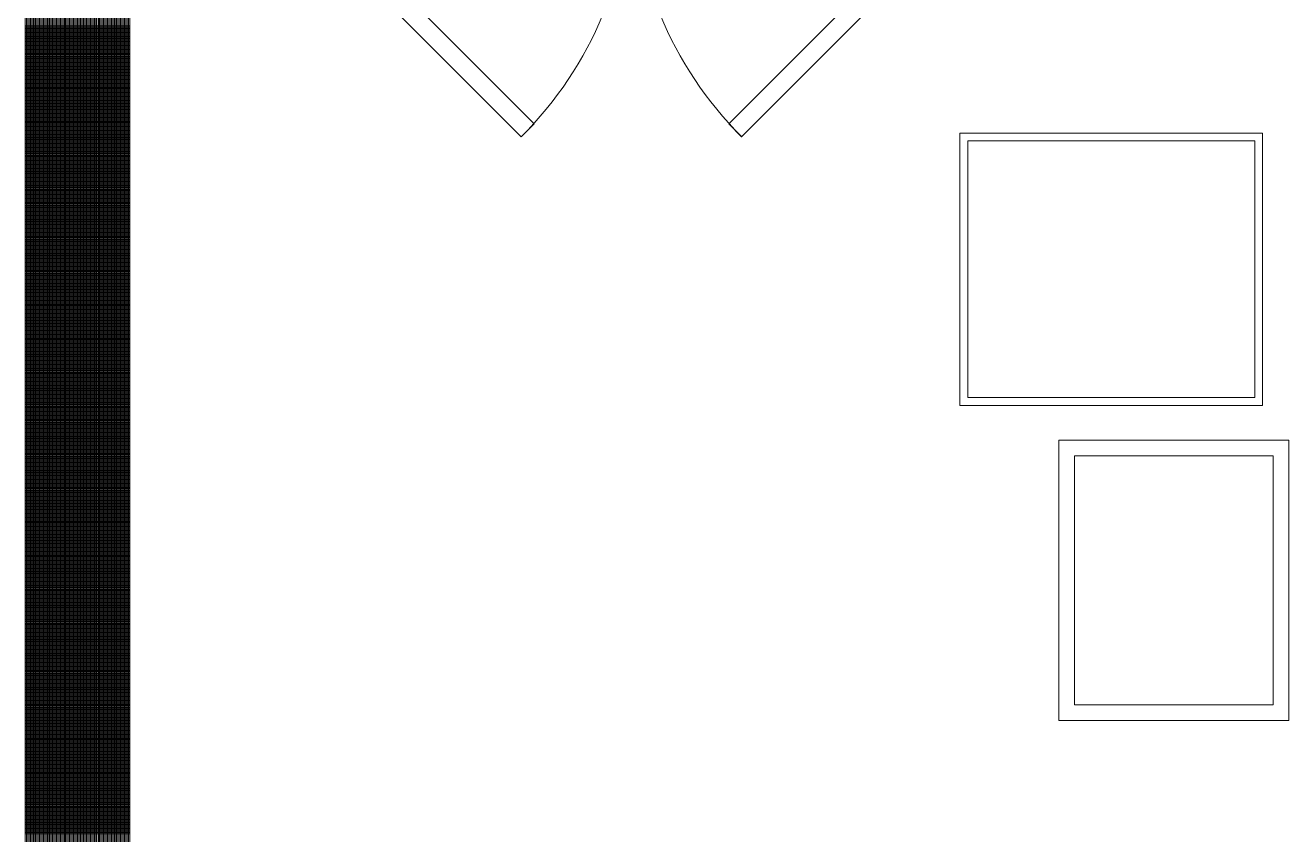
# Model space of a CAD drawing. Header units: inches. Extents: x -675 to 1187, y -924 to 1124.
# Drawn here: x -675.4 to -554.5, y 121.9 to 199.3 of the extents above; entities that cross this region are included whole.
import ezdxf

# ---------------------------------------------------------------- set-up
doc = ezdxf.new("R2010")
doc.units = ezdxf.units.IN
doc.header["$MEASUREMENT"] = 0
for name, color, linetype, lineweight in [('A-Door-E', 250, 'Continuous', 13), ('A-Furn-Chair', 250, 'Continuous', 13), ('Base_dwg', 8, 'Continuous', 9), ('core and shell', 50, 'Continuous', 9)]:
    doc.layers.add(name, color=color, linetype=linetype, lineweight=lineweight)

# ---------------------------------------------------------------- blocks, each defined once
blk = doc.blocks.new('Base_dwg__U431-728005-Level 1 Copy 1')
at = {"layer": 'A-Door-E', "flags": 128}
for points in [[(2, 5), (3.24, 3.76), (28.69, 29.22), (27.46, 30.46)], [(74, 5), (72.76, 3.76), (47.31, 29.22), (48.54, 30.46)], [(2, 0), (0, 0), (0, 5), (2, 5)], [(74, 0), (76, 0), (76, 5), (74, 5)]]:
    blk.add_lwpolyline(points, close=True, dxfattribs=at)
at = {"layer": 'A-Door-E', "color": 50, "lineweight": 9}
for centre, start, end in [((2, 5), 0, 45), ((74, 5), 135, 180)]:
    blk.add_arc(centre, 36, start, end, dxfattribs=at)
blk = doc.blocks.new('Base_dwg-531197-Level 1 Copy 1')
at = {"layer": 'A-Furn-Chair', "flags": 128}
for points in [[(414.83, 1086.92), (443.8, 1086.92), (443.8, 1112.96), (414.83, 1112.96)], [(415.58, 1087.67), (443.05, 1087.67), (443.05, 1112.21), (415.58, 1112.21)], [(446.3, 1083.59), (424.3, 1083.59), (424.3, 1056.79), (446.3, 1056.79)], [(425.8, 1058.29), (444.8, 1058.29), (444.8, 1082.09), (425.8, 1082.09)]]:
    blk.add_lwpolyline(points, close=True, dxfattribs=at)
at = {"layer": 'core and shell'}
for p, q in [((335.41, 359.9), (335.41, 1861.47)), ((335.41, 1123.21), (325.41, 1123.21)), ((335.41, 1123.08), (325.41, 1123.08)), ((335.41, 1122.96), (325.41, 1122.96)), ((335.41, 1122.83), (325.41, 1122.83)), ((335.41, 1122.71), (325.41, 1122.71)), ((335.41, 1122.58), (325.41, 1122.58)), ((335.41, 1122.46), (325.41, 1122.46)), ((335.41, 1122.33), (325.41, 1122.33)), ((335.41, 1122.21), (325.41, 1122.21)), ((335.41, 1122.08), (325.41, 1122.08)), ((335.41, 1121.96), (325.41, 1121.96)), ((335.41, 1121.83), (325.41, 1121.83)), ((335.41, 1121.71), (325.41, 1121.71)), ((335.41, 1121.58), (325.41, 1121.58)), ((335.41, 1121.46), (325.41, 1121.46)), ((335.41, 1121.33), (325.41, 1121.33)), ((335.41, 1121.21), (325.41, 1121.21)), ((335.41, 1121.08), (325.41, 1121.08)), ((335.41, 1120.96), (325.41, 1120.96)), ((335.41, 1120.83), (325.41, 1120.83)), ((335.41, 1120.71), (325.41, 1120.71)), ((335.41, 1120.58), (325.41, 1120.58)), ((335.41, 1120.46), (325.41, 1120.46)), ((335.41, 1120.33), (325.41, 1120.33)), ((335.41, 1120.21), (325.41, 1120.21)), ((335.41, 1120.08), (325.41, 1120.08)), ((335.41, 1119.96), (325.41, 1119.96)), ((335.41, 1119.83), (325.41, 1119.83)), ((335.41, 1119.71), (325.41, 1119.71)), ((335.41, 1119.58), (325.41, 1119.58)), ((335.41, 1119.46), (325.41, 1119.46)), ((335.41, 1119.33), (325.41, 1119.33)), ((335.41, 1119.21), (325.41, 1119.21)), ((335.41, 1119.08), (325.41, 1119.08)), ((335.41, 1118.96), (325.41, 1118.96)), ((335.41, 1118.83), (325.41, 1118.83)), ((335.41, 1118.71), (325.41, 1118.71)), ((335.41, 1118.58), (325.41, 1118.58)), ((335.41, 1118.46), (325.41, 1118.46)), ((335.41, 1118.33), (325.41, 1118.33)), ((335.41, 1118.21), (325.41, 1118.21)), ((335.41, 1118.08), (325.41, 1118.08)), ((335.41, 1117.96), (325.41, 1117.96)), ((335.41, 1117.83), (325.41, 1117.83)), ((335.41, 1117.71), (325.41, 1117.71)), ((335.41, 1117.58), (325.41, 1117.58)), ((335.41, 1117.46), (325.41, 1117.46)), ((335.41, 1117.33), (325.41, 1117.33)), ((335.41, 1117.21), (325.41, 1117.21)), ((335.41, 1117.08), (325.41, 1117.08)), ((335.41, 1116.96), (325.41, 1116.96)), ((335.41, 1116.83), (325.41, 1116.83)), ((335.41, 1116.71), (325.41, 1116.71)), ((335.41, 1116.58), (325.41, 1116.58)), ((335.41, 1116.46), (325.41, 1116.46)), ((335.41, 1116.33), (325.41, 1116.33)), ((335.41, 1116.21), (325.41, 1116.21)), ((335.41, 1116.08), (325.41, 1116.08)), ((335.41, 1115.96), (325.41, 1115.96)), ((335.41, 1115.83), (325.41, 1115.83)), ((335.41, 1115.71), (325.41, 1115.71)), ((335.41, 1115.58), (325.41, 1115.58)), ((335.41, 1115.46), (325.41, 1115.46)), ((335.41, 1115.33), (325.41, 1115.33)), ((335.41, 1115.21), (325.41, 1115.21)), ((335.41, 1115.08), (325.41, 1115.08)), ((335.41, 1114.96), (325.41, 1114.96)), ((335.41, 1114.83), (325.41, 1114.83)), ((335.41, 1114.71), (325.41, 1114.71)), ((335.41, 1114.58), (325.41, 1114.58)), ((335.41, 1114.46), (325.41, 1114.46)), ((335.41, 1114.33), (325.41, 1114.33)), ((335.41, 1114.21), (325.41, 1114.21)), ((335.41, 1114.08), (325.41, 1114.08)), ((335.41, 1113.96), (325.41, 1113.96)), ((335.41, 1113.83), (325.41, 1113.83)), ((335.41, 1113.71), (325.41, 1113.71)), ((335.41, 1113.58), (325.41, 1113.58)), ((335.41, 1113.46), (325.41, 1113.46)), ((335.41, 1113.33), (325.41, 1113.33)), ((335.41, 1113.21), (325.41, 1113.21)), ((335.41, 1113.08), (325.41, 1113.08)), ((335.41, 1112.96), (325.41, 1112.96)), ((335.41, 1112.83), (325.41, 1112.83)), ((335.41, 1112.71), (325.41, 1112.71)), ((335.41, 1112.58), (325.41, 1112.58)), ((335.41, 1112.46), (325.41, 1112.46)), ((335.41, 1112.33), (325.41, 1112.33)), ((335.41, 1112.21), (325.41, 1112.21)), ((335.41, 1112.08), (325.41, 1112.08)), ((335.41, 1111.96), (325.41, 1111.96)), ((335.41, 1111.83), (325.41, 1111.83)), ((335.41, 1111.71), (325.41, 1111.71)), ((335.41, 1111.58), (325.41, 1111.58)), ((335.41, 1111.46), (325.41, 1111.46)), ((335.41, 1111.33), (325.41, 1111.33)), ((335.41, 1111.21), (325.41, 1111.21)), ((335.41, 1111.08), (325.41, 1111.08)), ((335.41, 1110.96), (325.41, 1110.96)), ((335.41, 1110.83), (325.41, 1110.83)), ((335.41, 1110.71), (325.41, 1110.71)), ((335.41, 1110.58), (325.41, 1110.58)), ((335.41, 1110.46), (325.41, 1110.46)), ((335.41, 1110.33), (325.41, 1110.33)), ((335.41, 1110.21), (325.41, 1110.21)), ((335.41, 1110.08), (325.41, 1110.08)), ((335.41, 1109.96), (325.41, 1109.96)), ((335.41, 1109.83), (325.41, 1109.83)), ((335.41, 1109.71), (325.41, 1109.71)), ((335.41, 1109.58), (325.41, 1109.58)), ((335.41, 1109.46), (325.41, 1109.46)), ((335.41, 1109.33), (325.41, 1109.33)), ((335.41, 1109.21), (325.41, 1109.21)), ((335.41, 1109.08), (325.41, 1109.08)), ((335.41, 1108.96), (325.41, 1108.96)), ((335.41, 1108.83), (325.41, 1108.83)), ((335.41, 1108.71), (325.41, 1108.71)), ((335.41, 1108.58), (325.41, 1108.58)), ((335.41, 1108.46), (325.41, 1108.46)), ((335.41, 1108.33), (325.41, 1108.33)), ((335.41, 1108.21), (325.41, 1108.21)), ((335.41, 1108.08), (325.41, 1108.08)), ((335.41, 1107.96), (325.41, 1107.96)), ((335.41, 1107.83), (325.41, 1107.83)), ((335.41, 1107.71), (325.41, 1107.71)), ((335.41, 1107.58), (325.41, 1107.58)), ((335.41, 1107.46), (325.41, 1107.46)), ((335.41, 1107.33), (325.41, 1107.33)), ((335.41, 1107.21), (325.41, 1107.21)), ((335.41, 1107.08), (325.41, 1107.08)), ((335.41, 1106.96), (325.41, 1106.96)), ((335.41, 1106.83), (325.41, 1106.83)), ((335.41, 1106.71), (325.41, 1106.71)), ((335.41, 1106.58), (325.41, 1106.58)), ((335.41, 1106.46), (325.41, 1106.46)), ((335.41, 1106.33), (325.41, 1106.33)), ((335.41, 1106.21), (325.41, 1106.21)), ((335.41, 1106.08), (325.41, 1106.08)), ((335.41, 1105.96), (325.41, 1105.96)), ((335.41, 1105.83), (325.41, 1105.83)), ((335.41, 1105.71), (325.41, 1105.71)), ((335.41, 1105.58), (325.41, 1105.58)), ((335.41, 1105.46), (325.41, 1105.46)), ((335.41, 1105.33), (325.41, 1105.33)), ((335.41, 1105.21), (325.41, 1105.21)), ((335.41, 1105.08), (325.41, 1105.08)), ((335.41, 1104.96), (325.41, 1104.96)), ((335.41, 1104.83), (325.41, 1104.83)), ((335.41, 1104.71), (325.41, 1104.71)), ((335.41, 1104.58), (325.41, 1104.58)), ((335.41, 1104.46), (325.41, 1104.46)), ((335.41, 1104.33), (325.41, 1104.33)), ((335.41, 1104.21), (325.41, 1104.21)), ((335.41, 1104.08), (325.41, 1104.08)), ((335.41, 1103.96), (325.41, 1103.96)), ((335.41, 1103.83), (325.41, 1103.83)), ((335.41, 1103.71), (325.41, 1103.71)), ((335.41, 1103.58), (325.41, 1103.58)), ((335.41, 1103.46), (325.41, 1103.46)), ((335.41, 1103.33), (325.41, 1103.33)), ((335.41, 1103.21), (325.41, 1103.21)), ((335.41, 1103.08), (325.41, 1103.08)), ((335.41, 1102.96), (325.41, 1102.96)), ((335.41, 1102.83), (325.41, 1102.83)), ((335.41, 1102.71), (325.41, 1102.71)), ((335.41, 1102.58), (325.41, 1102.58)), ((335.41, 1102.46), (325.41, 1102.46)), ((335.41, 1102.33), (325.41, 1102.33)), ((335.41, 1102.21), (325.41, 1102.21)), ((335.41, 1102.08), (325.41, 1102.08)), ((335.41, 1101.96), (325.41, 1101.96)), ((335.41, 1101.83), (325.41, 1101.83)), ((335.41, 1101.71), (325.41, 1101.71)), ((335.41, 1101.58), (325.41, 1101.58)), ((335.41, 1101.46), (325.41, 1101.46)), ((335.41, 1101.33), (325.41, 1101.33)), ((335.41, 1101.21), (325.41, 1101.21)), ((335.41, 1101.08), (325.41, 1101.08)), ((335.41, 1100.96), (325.41, 1100.96)), ((335.41, 1100.83), (325.41, 1100.83)), ((335.41, 1100.71), (325.41, 1100.71)), ((335.41, 1100.58), (325.41, 1100.58)), ((335.41, 1100.46), (325.41, 1100.46)), ((335.41, 1100.33), (325.41, 1100.33)), ((335.41, 1100.21), (325.41, 1100.21)), ((335.41, 1100.08), (325.41, 1100.08)), ((335.41, 1099.96), (325.41, 1099.96)), ((335.41, 1099.83), (325.41, 1099.83)), ((335.41, 1099.71), (325.41, 1099.71)), ((335.41, 1099.58), (325.41, 1099.58)), ((335.41, 1099.46), (325.41, 1099.46)), ((335.41, 1099.33), (325.41, 1099.33)), ((335.41, 1099.21), (325.41, 1099.21)), ((335.41, 1099.08), (325.41, 1099.08)), ((335.41, 1098.96), (325.41, 1098.96)), ((335.41, 1098.83), (325.41, 1098.83)), ((335.41, 1098.71), (325.41, 1098.71)), ((335.41, 1098.58), (325.41, 1098.58)), ((335.41, 1098.46), (325.41, 1098.46)), ((335.41, 1098.33), (325.41, 1098.33)), ((335.41, 1098.21), (325.41, 1098.21)), ((335.41, 1098.08), (325.41, 1098.08)), ((335.41, 1097.96), (325.41, 1097.96)), ((335.41, 1097.83), (325.41, 1097.83)), ((335.41, 1097.71), (325.41, 1097.71)), ((335.41, 1097.58), (325.41, 1097.58)), ((335.41, 1097.46), (325.41, 1097.46)), ((335.41, 1097.33), (325.41, 1097.33)), ((335.41, 1097.21), (325.41, 1097.21)), ((335.41, 1097.08), (325.41, 1097.08)), ((335.41, 1096.96), (325.41, 1096.96)), ((335.41, 1096.83), (325.41, 1096.83)), ((335.41, 1096.71), (325.41, 1096.71)), ((335.41, 1096.58), (325.41, 1096.58)), ((335.41, 1096.46), (325.41, 1096.46)), ((335.41, 1096.33), (325.41, 1096.33)), ((335.41, 1096.21), (325.41, 1096.21)), ((335.41, 1096.08), (325.41, 1096.08)), ((335.41, 1095.96), (325.41, 1095.96)), ((335.41, 1095.83), (325.41, 1095.83)), ((335.41, 1095.71), (325.41, 1095.71)), ((335.41, 1095.58), (325.41, 1095.58)), ((335.41, 1095.46), (325.41, 1095.46)), ((335.41, 1095.33), (325.41, 1095.33)), ((335.41, 1095.21), (325.41, 1095.21)), ((335.41, 1095.08), (325.41, 1095.08)), ((335.41, 1094.96), (325.41, 1094.96)), ((335.41, 1094.83), (325.41, 1094.83)), ((335.41, 1094.71), (325.41, 1094.71)), ((335.41, 1094.58), (325.41, 1094.58)), ((335.41, 1094.46), (325.41, 1094.46)), ((335.41, 1094.33), (325.41, 1094.33)), ((335.41, 1094.21), (325.41, 1094.21)), ((335.41, 1094.08), (325.41, 1094.08)), ((335.41, 1093.96), (325.41, 1093.96)), ((335.41, 1093.83), (325.41, 1093.83)), ((335.41, 1093.71), (325.41, 1093.71)), ((335.41, 1093.58), (325.41, 1093.58)), ((335.41, 1093.46), (325.41, 1093.46)), ((335.41, 1093.33), (325.41, 1093.33)), ((335.41, 1093.21), (325.41, 1093.21)), ((335.41, 1093.08), (325.41, 1093.08)), ((335.41, 1092.96), (325.41, 1092.96)), ((335.41, 1092.83), (325.41, 1092.83)), ((335.41, 1092.71), (325.41, 1092.71)), ((335.41, 1092.58), (325.41, 1092.58)), ((335.41, 1092.46), (325.41, 1092.46)), ((335.41, 1092.33), (325.41, 1092.33)), ((335.41, 1092.21), (325.41, 1092.21)), ((335.41, 1092.08), (325.41, 1092.08)), ((335.41, 1091.96), (325.41, 1091.96)), ((335.41, 1091.83), (325.41, 1091.83)), ((335.41, 1091.71), (325.41, 1091.71)), ((335.41, 1091.58), (325.41, 1091.58)), ((335.41, 1091.46), (325.41, 1091.46)), ((335.41, 1091.33), (325.41, 1091.33)), ((335.41, 1091.21), (325.41, 1091.21)), ((335.41, 1091.08), (325.41, 1091.08)), ((335.41, 1090.96), (325.41, 1090.96)), ((335.41, 1090.83), (325.41, 1090.83)), ((335.41, 1090.71), (325.41, 1090.71)), ((335.41, 1090.58), (325.41, 1090.58)), ((335.41, 1090.46), (325.41, 1090.46)), ((335.41, 1090.33), (325.41, 1090.33)), ((335.41, 1090.21), (325.41, 1090.21)), ((335.41, 1090.08), (325.41, 1090.08)), ((335.41, 1089.96), (325.41, 1089.96)), ((335.41, 1089.83), (325.41, 1089.83)), ((335.41, 1089.71), (325.41, 1089.71)), ((335.41, 1089.58), (325.41, 1089.58)), ((335.41, 1089.46), (325.41, 1089.46)), ((335.41, 1089.33), (325.41, 1089.33)), ((335.41, 1089.21), (325.41, 1089.21)), ((335.41, 1089.08), (325.41, 1089.08)), ((335.41, 1088.96), (325.41, 1088.96)), ((335.41, 1088.83), (325.41, 1088.83)), ((335.41, 1088.71), (325.41, 1088.71)), ((335.41, 1088.58), (325.41, 1088.58)), ((335.41, 1088.46), (325.41, 1088.46)), ((335.41, 1088.33), (325.41, 1088.33)), ((335.41, 1088.21), (325.41, 1088.21)), ((335.41, 1088.08), (325.41, 1088.08)), ((335.41, 1087.96), (325.41, 1087.96)), ((335.41, 1087.83), (325.41, 1087.83)), ((335.41, 1087.71), (325.41, 1087.71)), ((335.41, 1087.58), (325.41, 1087.58)), ((335.41, 1087.46), (325.41, 1087.46)), ((335.41, 1087.33), (325.41, 1087.33)), ((335.41, 1087.21), (325.41, 1087.21)), ((335.41, 1087.08), (325.41, 1087.08)), ((335.41, 1086.96), (325.41, 1086.96)), ((335.41, 1086.83), (325.41, 1086.83)), ((335.41, 1086.71), (325.41, 1086.71)), ((335.41, 1086.58), (325.41, 1086.58)), ((335.41, 1086.46), (325.41, 1086.46)), ((335.41, 1086.33), (325.41, 1086.33)), ((335.41, 1086.21), (325.41, 1086.21)), ((335.41, 1086.08), (325.41, 1086.08)), ((335.41, 1085.96), (325.41, 1085.96)), ((335.41, 1085.83), (325.41, 1085.83)), ((335.41, 1085.71), (325.41, 1085.71)), ((335.41, 1085.58), (325.41, 1085.58)), ((335.41, 1085.46), (325.41, 1085.46)), ((335.41, 1085.33), (325.41, 1085.33)), ((335.41, 1085.21), (325.41, 1085.21)), ((335.41, 1085.08), (325.41, 1085.08)), ((335.41, 1084.96), (325.41, 1084.96)), ((335.41, 1084.83), (325.41, 1084.83)), ((335.41, 1084.71), (325.41, 1084.71)), ((335.41, 1084.58), (325.41, 1084.58)), ((335.41, 1084.46), (325.41, 1084.46)), ((335.41, 1084.33), (325.41, 1084.33)), ((335.41, 1084.21), (325.41, 1084.21)), ((335.41, 1084.08), (325.41, 1084.08)), ((335.41, 1083.96), (325.41, 1083.96)), ((335.41, 1083.83), (325.41, 1083.83)), ((335.41, 1083.71), (325.41, 1083.71)), ((335.41, 1083.58), (325.41, 1083.58)), ((335.41, 1083.46), (325.41, 1083.46)), ((335.41, 1083.33), (325.41, 1083.33)), ((335.41, 1083.21), (325.41, 1083.21)), ((335.41, 1083.08), (325.41, 1083.08)), ((335.41, 1082.96), (325.41, 1082.96)), ((335.41, 1082.83), (325.41, 1082.83)), ((335.41, 1082.71), (325.41, 1082.71)), ((335.41, 1082.58), (325.41, 1082.58)), ((335.41, 1082.46), (325.41, 1082.46)), ((335.41, 1082.33), (325.41, 1082.33)), ((335.41, 1082.21), (325.41, 1082.21)), ((335.41, 1082.08), (325.41, 1082.08)), ((335.41, 1081.96), (325.41, 1081.96)), ((335.41, 1081.83), (325.41, 1081.83)), ((335.41, 1081.71), (325.41, 1081.71)), ((335.41, 1081.58), (325.41, 1081.58)), ((335.41, 1081.46), (325.41, 1081.46)), ((335.41, 1081.33), (325.41, 1081.33)), ((335.41, 1081.21), (325.41, 1081.21)), ((335.41, 1081.08), (325.41, 1081.08)), ((335.41, 1080.96), (325.41, 1080.96)), ((335.41, 1080.83), (325.41, 1080.83)), ((335.41, 1080.71), (325.41, 1080.71)), ((335.41, 1080.58), (325.41, 1080.58)), ((335.41, 1080.46), (325.41, 1080.46)), ((335.41, 1080.33), (325.41, 1080.33)), ((335.41, 1080.21), (325.41, 1080.21)), ((335.41, 1080.08), (325.41, 1080.08)), ((335.41, 1079.96), (325.41, 1079.96)), ((335.41, 1079.83), (325.41, 1079.83)), ((335.41, 1079.71), (325.41, 1079.71)), ((335.41, 1079.58), (325.41, 1079.58)), ((335.41, 1079.46), (325.41, 1079.46)), ((335.41, 1079.33), (325.41, 1079.33)), ((335.41, 1079.21), (325.41, 1079.21)), ((335.41, 1079.08), (325.41, 1079.08)), ((335.41, 1078.96), (325.41, 1078.96)), ((335.41, 1078.83), (325.41, 1078.83)), ((335.41, 1078.71), (325.41, 1078.71)), ((335.41, 1078.58), (325.41, 1078.58)), ((335.41, 1078.46), (325.41, 1078.46)), ((335.41, 1078.33), (325.41, 1078.33)), ((335.41, 1078.21), (325.41, 1078.21)), ((335.41, 1078.08), (325.41, 1078.08)), ((335.41, 1077.96), (325.41, 1077.96)), ((335.41, 1077.83), (325.41, 1077.83)), ((335.41, 1077.71), (325.41, 1077.71)), ((335.41, 1077.58), (325.41, 1077.58)), ((335.41, 1077.46), (325.41, 1077.46)), ((335.41, 1077.33), (325.41, 1077.33)), ((335.41, 1077.21), (325.41, 1077.21)), ((335.41, 1077.08), (325.41, 1077.08)), ((335.41, 1076.96), (325.41, 1076.96)), ((335.41, 1076.83), (325.41, 1076.83)), ((335.41, 1076.71), (325.41, 1076.71)), ((335.41, 1076.58), (325.41, 1076.58)), ((335.41, 1076.46), (325.41, 1076.46)), ((335.41, 1076.33), (325.41, 1076.33)), ((335.41, 1076.21), (325.41, 1076.21)), ((335.41, 1076.08), (325.41, 1076.08)), ((335.41, 1075.96), (325.41, 1075.96)), ((335.41, 1075.83), (325.41, 1075.83)), ((335.41, 1075.71), (325.41, 1075.71)), ((335.41, 1075.58), (325.41, 1075.58)), ((335.41, 1075.46), (325.41, 1075.46)), ((335.41, 1075.33), (325.41, 1075.33)), ((335.41, 1075.21), (325.41, 1075.21)), ((335.41, 1075.08), (325.41, 1075.08)), ((335.41, 1074.96), (325.41, 1074.96)), ((335.41, 1074.83), (325.41, 1074.83)), ((335.41, 1074.71), (325.41, 1074.71)), ((335.41, 1074.58), (325.41, 1074.58)), ((335.41, 1074.46), (325.41, 1074.46)), ((335.41, 1074.33), (325.41, 1074.33)), ((335.41, 1074.21), (325.41, 1074.21)), ((335.41, 1074.08), (325.41, 1074.08)), ((335.41, 1073.96), (325.41, 1073.96)), ((335.41, 1073.83), (325.41, 1073.83)), ((335.41, 1073.71), (325.41, 1073.71)), ((335.41, 1073.58), (325.41, 1073.58)), ((335.41, 1073.46), (325.41, 1073.46)), ((335.41, 1073.33), (325.41, 1073.33)), ((335.41, 1073.21), (325.41, 1073.21)), ((335.41, 1073.08), (325.41, 1073.08)), ((335.41, 1072.96), (325.41, 1072.96)), ((335.41, 1072.83), (325.41, 1072.83)), ((335.41, 1072.71), (325.41, 1072.71)), ((335.41, 1072.58), (325.41, 1072.58)), ((335.41, 1072.46), (325.41, 1072.46)), ((335.41, 1072.33), (325.41, 1072.33)), ((335.41, 1072.21), (325.41, 1072.21)), ((335.41, 1072.08), (325.41, 1072.08)), ((335.41, 1071.96), (325.41, 1071.96)), ((335.41, 1071.83), (325.41, 1071.83)), ((335.41, 1071.71), (325.41, 1071.71)), ((335.41, 1071.58), (325.41, 1071.58)), ((335.41, 1071.46), (325.41, 1071.46)), ((335.41, 1071.33), (325.41, 1071.33)), ((335.41, 1071.21), (325.41, 1071.21)), ((335.41, 1071.08), (325.41, 1071.08)), ((335.41, 1070.96), (325.41, 1070.96)), ((335.41, 1070.83), (325.41, 1070.83)), ((335.41, 1070.71), (325.41, 1070.71)), ((335.41, 1070.58), (325.41, 1070.58)), ((335.41, 1070.46), (325.41, 1070.46)), ((335.41, 1070.33), (325.41, 1070.33)), ((335.41, 1070.21), (325.41, 1070.21)), ((335.41, 1070.08), (325.41, 1070.08)), ((335.41, 1069.96), (325.41, 1069.96)), ((335.41, 1069.83), (325.41, 1069.83)), ((335.41, 1069.71), (325.41, 1069.71)), ((335.41, 1069.58), (325.41, 1069.58)), ((335.41, 1069.46), (325.41, 1069.46)), ((335.41, 1069.33), (325.41, 1069.33)), ((335.41, 1069.21), (325.41, 1069.21)), ((335.41, 1069.08), (325.41, 1069.08)), ((335.41, 1068.96), (325.41, 1068.96)), ((335.41, 1068.83), (325.41, 1068.83)), ((335.41, 1068.71), (325.41, 1068.71)), ((335.41, 1068.58), (325.41, 1068.58)), ((335.41, 1068.46), (325.41, 1068.46)), ((335.41, 1068.33), (325.41, 1068.33)), ((335.41, 1068.21), (325.41, 1068.21)), ((335.41, 1068.08), (325.41, 1068.08)), ((335.41, 1067.96), (325.41, 1067.96)), ((335.41, 1067.83), (325.41, 1067.83)), ((335.41, 1067.71), (325.41, 1067.71)), ((335.41, 1067.58), (325.41, 1067.58)), ((335.41, 1067.46), (325.41, 1067.46)), ((335.41, 1067.33), (325.41, 1067.33)), ((335.41, 1067.21), (325.41, 1067.21)), ((335.41, 1067.08), (325.41, 1067.08)), ((335.41, 1066.96), (325.41, 1066.96)), ((335.41, 1066.83), (325.41, 1066.83)), ((335.41, 1066.71), (325.41, 1066.71)), ((335.41, 1066.58), (325.41, 1066.58)), ((335.41, 1066.46), (325.41, 1066.46)), ((335.41, 1066.33), (325.41, 1066.33)), ((335.41, 1066.21), (325.41, 1066.21)), ((335.41, 1066.08), (325.41, 1066.08)), ((335.41, 1065.96), (325.41, 1065.96)), ((335.41, 1065.83), (325.41, 1065.83)), ((335.41, 1065.71), (325.41, 1065.71)), ((335.41, 1065.58), (325.41, 1065.58)), ((335.41, 1065.46), (325.41, 1065.46)), ((335.41, 1065.33), (325.41, 1065.33)), ((335.41, 1065.21), (325.41, 1065.21)), ((335.41, 1065.08), (325.41, 1065.08)), ((335.41, 1064.96), (325.41, 1064.96)), ((335.41, 1064.83), (325.41, 1064.83)), ((335.41, 1064.71), (325.41, 1064.71)), ((335.41, 1064.58), (325.41, 1064.58)), ((335.41, 1064.46), (325.41, 1064.46)), ((335.41, 1064.33), (325.41, 1064.33)), ((335.41, 1064.21), (325.41, 1064.21)), ((335.41, 1064.08), (325.41, 1064.08)), ((335.41, 1063.96), (325.41, 1063.96)), ((335.41, 1063.83), (325.41, 1063.83)), ((335.41, 1063.71), (325.41, 1063.71)), ((335.41, 1063.58), (325.41, 1063.58)), ((335.41, 1063.46), (325.41, 1063.46)), ((335.41, 1063.33), (325.41, 1063.33)), ((335.41, 1063.21), (325.41, 1063.21)), ((335.41, 1063.08), (325.41, 1063.08)), ((335.41, 1062.96), (325.41, 1062.96)), ((335.41, 1062.83), (325.41, 1062.83)), ((335.41, 1062.71), (325.41, 1062.71)), ((335.41, 1062.58), (325.41, 1062.58)), ((335.41, 1062.46), (325.41, 1062.46)), ((335.41, 1062.33), (325.41, 1062.33)), ((335.41, 1062.21), (325.41, 1062.21)), ((335.41, 1062.08), (325.41, 1062.08)), ((335.41, 1061.96), (325.41, 1061.96)), ((335.41, 1061.83), (325.41, 1061.83)), ((335.41, 1061.71), (325.41, 1061.71)), ((335.41, 1061.58), (325.41, 1061.58)), ((335.41, 1061.46), (325.41, 1061.46)), ((335.41, 1061.33), (325.41, 1061.33)), ((335.41, 1061.21), (325.41, 1061.21)), ((335.41, 1061.08), (325.41, 1061.08)), ((335.41, 1060.96), (325.41, 1060.96)), ((335.41, 1060.83), (325.41, 1060.83)), ((335.41, 1060.71), (325.41, 1060.71)), ((335.41, 1060.58), (325.41, 1060.58)), ((335.41, 1060.46), (325.41, 1060.46)), ((335.41, 1060.33), (325.41, 1060.33)), ((335.41, 1060.21), (325.41, 1060.21)), ((335.41, 1060.08), (325.41, 1060.08)), ((335.41, 1059.96), (325.41, 1059.96)), ((335.41, 1059.83), (325.41, 1059.83)), ((335.41, 1059.71), (325.41, 1059.71)), ((335.41, 1059.58), (325.41, 1059.58)), ((335.41, 1059.46), (325.41, 1059.46)), ((335.41, 1059.33), (325.41, 1059.33)), ((335.41, 1059.21), (325.41, 1059.21)), ((335.41, 1059.08), (325.41, 1059.08)), ((335.41, 1058.96), (325.41, 1058.96)), ((335.41, 1058.83), (325.41, 1058.83)), ((335.41, 1058.71), (325.41, 1058.71)), ((335.41, 1058.58), (325.41, 1058.58)), ((335.41, 1058.46), (325.41, 1058.46)), ((335.41, 1058.33), (325.41, 1058.33)), ((335.41, 1058.21), (325.41, 1058.21)), ((335.41, 1058.08), (325.41, 1058.08)), ((335.41, 1057.96), (325.41, 1057.96)), ((335.41, 1057.83), (325.41, 1057.83)), ((335.41, 1057.71), (325.41, 1057.71)), ((335.41, 1057.58), (325.41, 1057.58)), ((335.41, 1057.46), (325.41, 1057.46)), ((335.41, 1057.33), (325.41, 1057.33)), ((335.41, 1057.21), (325.41, 1057.21)), ((335.41, 1057.08), (325.41, 1057.08)), ((335.41, 1056.96), (325.41, 1056.96)), ((335.41, 1056.83), (325.41, 1056.83)), ((335.41, 1056.71), (325.41, 1056.71)), ((335.41, 1056.58), (325.41, 1056.58)), ((335.41, 1056.46), (325.41, 1056.46)), ((335.41, 1056.33), (325.41, 1056.33)), ((335.41, 1056.21), (325.41, 1056.21)), ((335.41, 1056.08), (325.41, 1056.08)), ((335.41, 1055.96), (325.41, 1055.96)), ((335.41, 1055.83), (325.41, 1055.83)), ((335.41, 1055.71), (325.41, 1055.71)), ((335.41, 1055.58), (325.41, 1055.58)), ((335.41, 1055.46), (325.41, 1055.46)), ((335.41, 1055.33), (325.41, 1055.33)), ((335.41, 1055.21), (325.41, 1055.21)), ((335.41, 1055.08), (325.41, 1055.08)), ((335.41, 1054.96), (325.41, 1054.96)), ((335.41, 1054.83), (325.41, 1054.83)), ((335.41, 1054.71), (325.41, 1054.71)), ((335.41, 1054.58), (325.41, 1054.58)), ((335.41, 1054.46), (325.41, 1054.46)), ((335.41, 1054.33), (325.41, 1054.33)), ((335.41, 1054.21), (325.41, 1054.21)), ((335.41, 1054.08), (325.41, 1054.08)), ((335.41, 1053.96), (325.41, 1053.96)), ((335.41, 1053.83), (325.41, 1053.83)), ((335.41, 1053.71), (325.41, 1053.71)), ((335.41, 1053.58), (325.41, 1053.58)), ((335.41, 1053.46), (325.41, 1053.46)), ((335.41, 1053.33), (325.41, 1053.33)), ((335.41, 1053.21), (325.41, 1053.21)), ((335.41, 1053.08), (325.41, 1053.08)), ((335.41, 1052.96), (325.41, 1052.96)), ((335.41, 1052.83), (325.41, 1052.83)), ((335.41, 1052.71), (325.41, 1052.71)), ((335.41, 1052.58), (325.41, 1052.58)), ((335.41, 1052.46), (325.41, 1052.46)), ((335.41, 1052.33), (325.41, 1052.33)), ((335.41, 1052.21), (325.41, 1052.21)), ((335.41, 1052.08), (325.41, 1052.08)), ((335.41, 1051.96), (325.41, 1051.96)), ((335.41, 1051.83), (325.41, 1051.83)), ((335.41, 1051.71), (325.41, 1051.71)), ((335.41, 1051.58), (325.41, 1051.58)), ((335.41, 1051.46), (325.41, 1051.46)), ((335.41, 1051.33), (325.41, 1051.33)), ((335.41, 1051.21), (325.41, 1051.21)), ((335.41, 1051.08), (325.41, 1051.08)), ((335.41, 1050.96), (325.41, 1050.96)), ((335.41, 1050.83), (325.41, 1050.83)), ((335.41, 1050.71), (325.41, 1050.71)), ((335.41, 1050.58), (325.41, 1050.58)), ((335.41, 1050.46), (325.41, 1050.46)), ((335.41, 1050.33), (325.41, 1050.33)), ((335.41, 1050.21), (325.41, 1050.21)), ((335.41, 1050.08), (325.41, 1050.08)), ((335.41, 1049.96), (325.41, 1049.96)), ((335.41, 1049.83), (325.41, 1049.83)), ((335.41, 1049.71), (325.41, 1049.71)), ((335.41, 1049.58), (325.41, 1049.58)), ((335.41, 1049.46), (325.41, 1049.46)), ((335.41, 1049.33), (325.41, 1049.33)), ((335.41, 1049.21), (325.41, 1049.21)), ((335.41, 1049.08), (325.41, 1049.08)), ((335.41, 1048.96), (325.41, 1048.96)), ((335.41, 1048.83), (325.41, 1048.83)), ((335.41, 1048.71), (325.41, 1048.71)), ((335.41, 1048.58), (325.41, 1048.58)), ((335.41, 1048.46), (325.41, 1048.46)), ((335.41, 1048.33), (325.41, 1048.33)), ((335.41, 1048.21), (325.41, 1048.21)), ((335.41, 1048.08), (325.41, 1048.08)), ((335.41, 1047.96), (325.41, 1047.96)), ((335.41, 1047.83), (325.41, 1047.83)), ((335.41, 1047.71), (325.41, 1047.71)), ((335.41, 1047.58), (325.41, 1047.58)), ((335.41, 1047.46), (325.41, 1047.46)), ((335.41, 1047.33), (325.41, 1047.33)), ((335.41, 1047.21), (325.41, 1047.21)), ((335.41, 1047.08), (325.41, 1047.08)), ((335.41, 1046.96), (325.41, 1046.96)), ((335.41, 1046.83), (325.41, 1046.83)), ((335.41, 1046.71), (325.41, 1046.71)), ((335.41, 1046.58), (325.41, 1046.58)), ((335.41, 1046.46), (325.41, 1046.46)), ((335.41, 1046.33), (325.41, 1046.33)), ((335.41, 1046.21), (325.41, 1046.21)), ((335.41, 1046.08), (325.41, 1046.08)), ((335.41, 1045.96), (325.41, 1045.96))]:
    blk.add_line(p, q, dxfattribs=at)
at = {"layer": 'core and shell', "flags": 128}
for points in [[(334.9, 326.85), (334.9, 359.9), (334.9, 1861.47), (334.9, 1894.45), (347.07, 1894.45)], [(335.02, 326.65), (335.02, 359.9), (335.02, 1861.47), (335.02, 1894.66)], [(335.15, 326.45), (335.15, 359.9), (335.15, 1861.47), (335.15, 1894.86)], [(335.27, 326.25), (335.27, 359.9), (335.27, 1861.47), (335.27, 1895.06)], [(335.4, 326.05), (335.4, 359.9), (335.4, 1861.47), (335.4, 1895.26)], [(334.15, 328.11), (334.15, 359.89), (334.15, 1861.48), (334.15, 1893.2)], [(334.27, 327.89), (334.27, 359.89), (334.27, 1861.48), (334.27, 1893.41)], [(334.4, 327.68), (334.4, 359.89), (334.4, 1861.48), (334.4, 1893.63)], [(334.52, 327.47), (334.52, 359.89), (334.52, 1861.48), (334.52, 1893.83), (346.58, 1893.83)], [(334.65, 327.26), (334.65, 359.9), (334.65, 1861.48), (334.65, 1894.04)], [(334.77, 327.06), (334.77, 359.9), (334.77, 1861.48), (334.77, 1894.25)], [(345.31, 329.21), (333.52, 329.21), (333.52, 359.89), (333.52, 1861.48), (333.52, 1892.1)], [(333.65, 328.98), (333.65, 359.89), (333.65, 1861.48), (333.65, 1892.33), (345.47, 1892.33)], [(333.77, 328.76), (333.77, 359.89), (333.77, 1861.48), (333.77, 1892.55)], [(333.9, 328.54), (333.9, 359.89), (333.9, 1861.48), (333.9, 1892.77)], [(334.02, 328.32), (334.02, 359.89), (334.02, 1861.48), (334.02, 1892.98)], [(332.77, 330.59), (332.77, 359.89), (332.77, 1861.49), (332.77, 1890.71)], [(332.9, 330.35), (332.9, 359.89), (332.9, 1861.49), (332.9, 1890.95), (344.53, 1890.95)], [(333.02, 330.12), (333.02, 359.89), (333.02, 1861.49), (333.02, 1891.19)], [(333.15, 329.89), (333.15, 359.89), (333.15, 1861.48), (333.15, 1891.42)], [(333.27, 329.66), (333.27, 359.89), (333.27, 1861.48), (333.27, 1891.65)], [(333.4, 329.43), (333.4, 359.89), (333.4, 1861.48), (333.4, 1891.88)], [(332.27, 331.56), (332.27, 359.88), (332.27, 1861.49), (332.27, 1889.74)], [(332.4, 331.31), (332.4, 359.88), (332.4, 1861.49), (332.4, 1889.99)], [(332.52, 331.07), (332.52, 359.89), (332.52, 1861.49), (332.52, 1890.23)], [(344.21, 330.83), (332.65, 330.83), (332.65, 359.89), (332.65, 1861.49), (332.65, 1890.48)], [(342.97, 332.83), (331.65, 332.83), (331.65, 359.88), (331.65, 1861.49), (331.65, 1888.46)], [(343.12, 332.58), (331.77, 332.58), (331.77, 359.88), (331.77, 1861.49), (331.77, 1888.73)], [(331.9, 332.32), (331.9, 359.88), (331.9, 1861.49), (331.9, 1888.98)], [(332.02, 332.06), (332.02, 359.88), (332.02, 1861.49), (332.02, 1889.24)], [(332.15, 331.81), (332.15, 359.88), (332.15, 1861.49), (332.15, 1889.49)], [(331.02, 334.19), (331.02, 359.88), (331.02, 1861.5), (331.02, 1887.11)], [(331.15, 333.91), (331.15, 359.88), (331.15, 1861.5), (331.15, 1887.39)], [(331.27, 333.64), (331.27, 359.88), (331.27, 1861.49), (331.27, 1887.66)], [(331.4, 333.37), (331.4, 359.88), (331.4, 1861.49), (331.4, 1887.93)], [(331.52, 333.1), (331.52, 359.88), (331.52, 1861.49), (331.52, 1888.2), (342.81, 1888.2)], [(341.58, 335.33), (330.52, 335.33), (330.52, 359.88), (330.52, 1861.5), (330.52, 1885.96)], [(330.65, 335.04), (330.65, 359.88), (330.65, 1861.5), (330.65, 1886.26)], [(330.77, 334.76), (330.77, 359.88), (330.77, 1861.5), (330.77, 1886.55)], [(330.9, 334.47), (330.9, 359.88), (330.9, 1861.5), (330.9, 1886.83), (342.03, 1886.83)], [(330.02, 336.55), (330.02, 359.87), (330.02, 1861.5), (330.02, 1884.75)], [(330.15, 336.24), (330.15, 359.87), (330.15, 1861.5), (330.15, 1885.06)], [(330.27, 335.93), (330.27, 359.87), (330.27, 1861.5), (330.27, 1885.37)], [(330.4, 335.63), (330.4, 359.88), (330.4, 1861.5), (330.4, 1885.67)], [(340.35, 337.83), (329.52, 337.83), (329.52, 359.87), (329.52, 1861.5), (329.52, 1883.47)], [(329.65, 337.5), (329.65, 359.87), (329.65, 1861.5), (329.65, 1883.79)], [(329.77, 337.18), (329.77, 359.87), (329.77, 1861.5), (329.77, 1884.12)], [(329.9, 336.86), (329.9, 359.87), (329.9, 1861.5), (329.9, 1884.44)], [(329.15, 338.86), (329.15, 359.87), (329.15, 1861.51), (329.15, 1882.44)], [(329.27, 338.51), (329.27, 359.87), (329.27, 1861.51), (329.27, 1882.79)], [(329.4, 338.17), (329.4, 359.87), (329.4, 1861.51), (329.4, 1883.13)], [(328.77, 339.94), (328.77, 359.87), (328.77, 1861.51), (328.77, 1881.36)], [(328.9, 339.57), (328.9, 359.87), (328.9, 1861.51), (328.9, 1881.73)], [(339.74, 339.21), (329.02, 339.21), (329.02, 359.87), (329.02, 1861.51), (329.02, 1882.09)], [(338.98, 341.08), (328.4, 341.08), (328.4, 359.87), (328.4, 1861.51), (328.4, 1880.21), (338.98, 1880.21)], [(328.52, 340.69), (328.52, 359.87), (328.52, 1861.51), (328.52, 1880.6)], [(328.65, 340.31), (328.65, 359.87), (328.65, 1861.51), (328.65, 1880.99)], [(328.02, 342.31), (328.02, 359.86), (328.02, 1861.51), (328.02, 1878.98)], [(328.15, 341.89), (328.15, 359.86), (328.15, 1861.51), (328.15, 1879.4)], [(328.27, 341.49), (328.27, 359.86), (328.27, 1861.51), (328.27, 1879.81)], [(327.65, 343.64), (327.65, 359.86), (327.65, 1861.52), (327.65, 1877.65)], [(327.77, 343.19), (327.77, 359.86), (327.77, 1861.51), (327.77, 1878.11)], [(327.9, 342.74), (327.9, 359.86), (327.9, 1861.51), (327.9, 1878.55)], [(327.27, 345.09), (327.27, 359.86), (327.27, 1861.52), (327.27, 1876.2), (337.63, 1876.2)], [(327.4, 344.59), (327.4, 359.86), (327.4, 1861.52), (327.4, 1876.7), (337.78, 1876.7)], [(327.52, 344.11), (327.52, 359.86), (327.52, 1861.52), (327.52, 1877.19)], [(327.02, 346.14), (327.02, 359.86), (327.02, 1861.52), (327.02, 1875.15)], [(327.15, 345.61), (327.15, 359.86), (327.15, 1861.52), (327.15, 1875.69)], [(326.77, 347.29), (326.77, 359.86), (326.77, 1861.52), (326.77, 1874.01)], [(337.18, 346.71), (326.9, 346.71), (326.9, 359.86), (326.9, 1861.52), (326.9, 1874.59)], [(326.52, 348.54), (326.52, 359.86), (326.52, 1861.52), (326.52, 1872.75)], [(326.65, 347.9), (326.65, 359.86), (326.65, 1861.52), (326.65, 1873.39)], [(326.4, 349.23), (326.4, 359.86), (326.4, 1861.52), (326.4, 1872.07)], [(326.15, 350.74), (326.15, 359.85), (326.15, 1861.52), (326.15, 1870.55)], [(336.43, 349.96), (326.27, 349.96), (326.27, 359.86), (326.27, 1861.52), (326.27, 1871.34), (336.43, 1871.34)], [(326.02, 351.6), (326.02, 359.85), (326.02, 1861.52), (326.02, 1869.69)], [(325.9, 352.55), (325.9, 359.85), (325.9, 1861.53), (325.9, 1868.74)], [(325.77, 353.63), (325.77, 359.85), (325.77, 1861.53), (325.77, 1867.66)], [(325.65, 354.93), (325.65, 359.85), (325.65, 1861.53), (325.65, 1866.36)], [(325.52, 356.65), (325.52, 359.85), (325.52, 1861.53), (325.52, 1864.64)], [(335.41, 359.83), (325.41, 359.83), (325.41, 359.85), (325.41, 1861.53), (325.41, 1861.56)]]:
    blk.add_lwpolyline(points, dxfattribs=at)
at = {"extrusion": (0, 0, -1), "zscale": -1, "rotation": 180}
blk.add_blockref('Base_dwg__U431-728005-Level 1 Copy 1', (-345.41, 1143.06), dxfattribs=at)

msp = doc.modelspace()

# ---------------------------------------------------------------- block references
at = {"layer": 'Base_dwg', "color": 7, "lineweight": 20}
msp.add_blockref('Base_dwg-531197-Level 1 Copy 1', (-1000.79, -923.95), dxfattribs=at)

doc.saveas('drawing.dxf')
